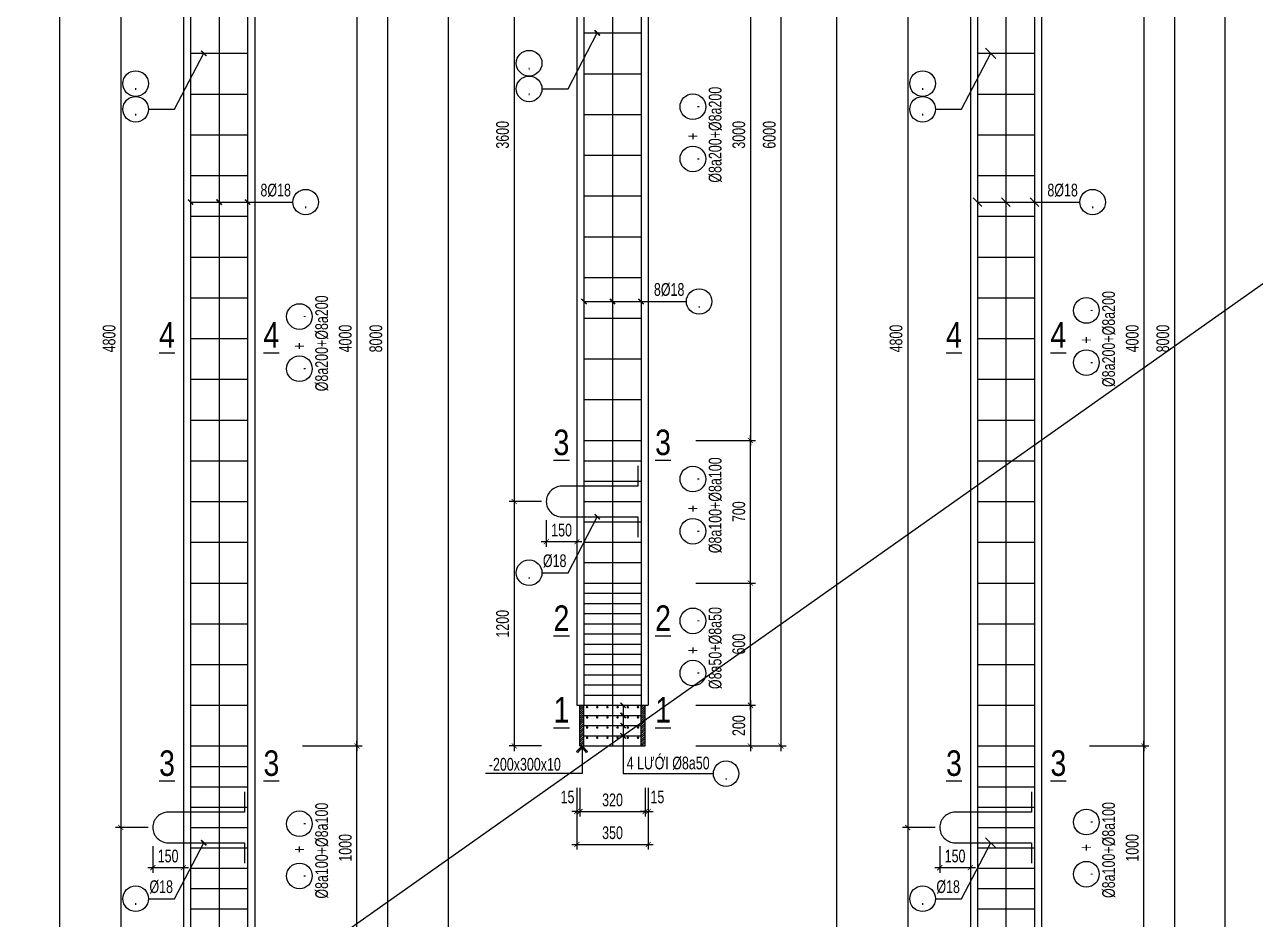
# Model space of a CAD drawing. Extents: x -24357 to 91799, y -17201 to -2351.
# Drawn here: x 54520 to 60561, y -11265 to -6873 of the extents above; entities that cross this region are included whole.
import ezdxf
from ezdxf.enums import TextEntityAlignment as Align

# ---------------------------------------------------------------- set-up
doc = ezdxf.new("R2010")
doc.units = 0
doc.header["$LTSCALE"] = 500
doc.header["$MEASUREMENT"] = 0
doc.header["$PDMODE"] = 3
doc.layers.get('0').update_dxf_attribs({"linetype": 'CONTINUOUS'})
doc.layers.get('DEFPOINTS').update_dxf_attribs({"linetype": 'CONTINUOUS'})
for name, color, linetype in [('CDC.02.DIM', 1, 'CONTINUOUS'), ('CDC.03.BORDER', 3, 'CONTINUOUS'), ('CDC.05.STEEL', 4, 'CONTINUOUS'), ('CDC.06.TEXT', 2, 'CONTINUOUS'), ('CDC.10.HATCH', 251, 'CONTINUOUS'), ('CDC.11.NOTE', 8, 'CONTINUOUS'), ('CDC.15.NOPLOT', 87, 'CONTINUOUS')]:
    doc.layers.add(name, color=color, linetype=linetype)
doc.layers.add('KCS_Plotter', color=11, linetype='CONTINUOUS', plot=False)
doc.styles.add('ARIAL', font='arial.ttf', dxfattribs={"width": 0.7})
doc.dimstyles.new('DIM25', dxfattribs={"dimscale": 25, "dimtxt": 2.5, "dimasz": 1, "dimexe": 1, "dimexo": 0, "dimgap": 1, "dimtad": 1, "dimdec": 0, "dimzin": 0, "dimdsep": 46, "dimtxsty": 'ARIAL', "dimblk": 'ARCHTICK', "dimcen": 0, "dimdle": 1, "dimclrd": 1, "dimclre": 1, "dimclrt": 2, "dimadec": 0, "dimazin": 0, "dimtfac": 1, "dimtdec": 0, "dimtix": 1, "dimtmove": 2, "dimatfit": 3, "dimldrblk": 'ARCHTICK', "dimfxl": 1, "dimtolj": 1, "dimtzin": 0, "dimarcsym": 0})

# ---------------------------------------------------------------- blocks, each defined once
blk = doc.blocks.new('_ArchTick')
at = {"color": 0, "linetype": 'ByBlock', "const_width": 0.15}
blk.add_lwpolyline([(-0.5, -0.5), (0.5, 0.5)], dxfattribs=at)
blk = doc.blocks.new('*D256')
at = {"layer": 'CDC.02.DIM', "color": 1, "lineweight": -2, "transparency": 16777216}
for p, q in [((60013.9, -11439.2), (60013.9, -10389.2)), ((59746.6, -10414.2), (60038.9, -10414.2)), ((59746.6, -11414.2), (60038.9, -11414.2))]:
    blk.add_line(p, q, dxfattribs=at)
at = {"layer": 'DEFPOINTS', "color": 0, "transparency": 16777216}
for p in [(59746.6, -10414.2), (60013.9, -10414.2), (59746.6, -11414.2)]:
    blk.add_point(p, dxfattribs=at)
at = {"layer": 'CDC.02.DIM', "color": 1, "lineweight": -2, "transparency": 16777216, "xscale": 25, "yscale": 25, "zscale": 25}
for p, rotation in [((60013.9, -10414.2), 90), ((60013.9, -11414.2), 270)]:
    blk.add_blockref('_ArchTick', p, dxfattribs=dict(at, rotation=rotation))
at = {"layer": 'CDC.02.DIM', "color": 2, "transparency": 16777216, "insert": (59957, -10914.2), "char_height": 62.5, "attachment_point": 5, "rotation": 90, "style": 'ARIAL'}
blk.add_mtext('\\A1;1000', dxfattribs=at)
blk = doc.blocks.new('*D257')
at = {"layer": 'CDC.02.DIM', "color": 1, "lineweight": -2, "transparency": 16777216}
for p, q in [((60013.9, -6389.2), (60013.9, -10439.2)), ((59746.6, -6414.2), (60038.9, -6414.2)), ((59746.6, -10414.2), (60038.9, -10414.2))]:
    blk.add_line(p, q, dxfattribs=at)
at = {"layer": 'DEFPOINTS', "color": 0, "transparency": 16777216}
for p in [(59746.6, -6414.2), (59746.6, -10414.2), (60013.9, -10414.2)]:
    blk.add_point(p, dxfattribs=at)
at = {"layer": 'CDC.02.DIM', "color": 1, "lineweight": -2, "transparency": 16777216, "xscale": 25, "yscale": 25, "zscale": 25}
for p, rotation in [((60013.9, -6414.2), 90), ((60013.9, -10414.2), 270)]:
    blk.add_blockref('_ArchTick', p, dxfattribs=dict(at, rotation=rotation))
at = {"layer": 'CDC.02.DIM', "color": 2, "transparency": 16777216, "insert": (59957, -8414.2), "char_height": 62.5, "attachment_point": 5, "rotation": 90, "style": 'ARIAL'}
blk.add_mtext('\\A1;4000', dxfattribs=at)
blk = doc.blocks.new('*D258')
at = {"layer": 'CDC.02.DIM', "color": 1, "lineweight": -2, "transparency": 16777216}
for p, q in [((60163.8, -4389.2), (60163.8, -12439.2)), ((59746.6, -4414.2), (60188.8, -4414.2)), ((59746.6, -12414.2), (60188.8, -12414.2))]:
    blk.add_line(p, q, dxfattribs=at)
at = {"layer": 'DEFPOINTS', "color": 0, "transparency": 16777216}
for p in [(59746.6, -4414.2), (59746.6, -12414.2), (60163.8, -12414.2)]:
    blk.add_point(p, dxfattribs=at)
at = {"layer": 'CDC.02.DIM', "color": 1, "lineweight": -2, "transparency": 16777216, "xscale": 25, "yscale": 25, "zscale": 25}
for p, rotation in [((60163.8, -4414.2), 90), ((60163.8, -12414.2), 270)]:
    blk.add_blockref('_ArchTick', p, dxfattribs=dict(at, rotation=rotation))
at = {"layer": 'CDC.02.DIM', "color": 2, "transparency": 16777216, "insert": (60106.9, -8414.2), "char_height": 62.5, "attachment_point": 5, "rotation": 90, "style": 'ARIAL'}
blk.add_mtext('\\A1;8000', dxfattribs=at)
blk = doc.blocks.new('*D260')
at = {"layer": 'CDC.02.DIM', "color": 1, "lineweight": -2, "transparency": 16777216}
for p, q in [((58988.8, -6014.2), (58829.5, -6014.2)), ((58854.5, -5989.2), (58854.5, -10839.2)), ((58988.8, -10814.2), (58829.5, -10814.2))]:
    blk.add_line(p, q, dxfattribs=at)
at = {"layer": 'DEFPOINTS', "color": 0, "transparency": 16777216}
for p in [(58988.8, -6014.2), (58854.5, -10814.2), (58988.8, -10814.2)]:
    blk.add_point(p, dxfattribs=at)
at = {"layer": 'CDC.02.DIM', "color": 1, "lineweight": -2, "transparency": 16777216, "xscale": 25, "yscale": 25, "zscale": 25}
for p, rotation in [((58854.5, -6014.2), 90), ((58854.5, -10814.2), 270)]:
    blk.add_blockref('_ArchTick', p, dxfattribs=dict(at, rotation=rotation))
at = {"layer": 'CDC.02.DIM', "color": 2, "transparency": 16777216, "insert": (58797.6, -8414.2), "char_height": 62.5, "attachment_point": 5, "rotation": 90, "style": 'ARIAL'}
blk.add_mtext('\\A1;4800', dxfattribs=at)
blk = doc.blocks.new('*D261')
at = {"layer": 'CDC.02.DIM', "color": 1, "lineweight": -2, "transparency": 16777216}
for p, q in [((58854.5, -10789.2), (58854.5, -12439.2)), ((58988.8, -10814.2), (58829.5, -10814.2)), ((58988.8, -12414.2), (58829.5, -12414.2))]:
    blk.add_line(p, q, dxfattribs=at)
at = {"layer": 'DEFPOINTS', "color": 0, "transparency": 16777216}
for p in [(58988.8, -10814.2), (58854.5, -12414.2), (58988.8, -12414.2)]:
    blk.add_point(p, dxfattribs=at)
at = {"layer": 'CDC.02.DIM', "color": 1, "lineweight": -2, "transparency": 16777216, "xscale": 25, "yscale": 25, "zscale": 25}
for p, rotation in [((58854.5, -10814.2), 90), ((58854.5, -12414.2), 270)]:
    blk.add_blockref('_ArchTick', p, dxfattribs=dict(at, rotation=rotation))
at = {"layer": 'CDC.02.DIM', "color": 2, "transparency": 16777216, "insert": (58797.6, -11614.2), "char_height": 62.5, "attachment_point": 5, "rotation": 90, "style": 'ARIAL'}
blk.add_mtext('\\A1;1600', dxfattribs=at)
blk = doc.blocks.new('*D248')
at = {"layer": 'CDC.02.DIM', "color": 1, "lineweight": -2, "transparency": 16777216}
for p, q in [((56151.4, -11439.2), (56151.4, -10389.2)), ((55884.2, -10414.2), (56176.4, -10414.2)), ((55884.2, -11414.2), (56176.4, -11414.2))]:
    blk.add_line(p, q, dxfattribs=at)
at = {"layer": 'DEFPOINTS', "color": 0, "transparency": 16777216}
for p in [(55884.2, -10414.2), (56151.4, -10414.2), (55884.2, -11414.2)]:
    blk.add_point(p, dxfattribs=at)
at = {"layer": 'CDC.02.DIM', "color": 1, "lineweight": -2, "transparency": 16777216, "xscale": 25, "yscale": 25, "zscale": 25}
for p, rotation in [((56151.4, -10414.2), 90), ((56151.4, -11414.2), 270)]:
    blk.add_blockref('_ArchTick', p, dxfattribs=dict(at, rotation=rotation))
at = {"layer": 'CDC.02.DIM', "color": 2, "transparency": 16777216, "insert": (56094.5, -10914.2), "char_height": 62.5, "attachment_point": 5, "rotation": 90, "style": 'ARIAL'}
blk.add_mtext('\\A1;1000', dxfattribs=at)
blk = doc.blocks.new('*D250')
at = {"layer": 'CDC.02.DIM', "color": 1, "lineweight": -2, "transparency": 16777216}
for p, q in [((56151.4, -6389.2), (56151.4, -10439.2)), ((55884.2, -6414.2), (56176.4, -6414.2)), ((55884.2, -10414.2), (56176.4, -10414.2))]:
    blk.add_line(p, q, dxfattribs=at)
at = {"layer": 'DEFPOINTS', "color": 0, "transparency": 16777216}
for p in [(55884.2, -6414.2), (55884.2, -10414.2), (56151.4, -10414.2)]:
    blk.add_point(p, dxfattribs=at)
at = {"layer": 'CDC.02.DIM', "color": 1, "lineweight": -2, "transparency": 16777216, "xscale": 25, "yscale": 25, "zscale": 25}
for p, rotation in [((56151.4, -6414.2), 90), ((56151.4, -10414.2), 270)]:
    blk.add_blockref('_ArchTick', p, dxfattribs=dict(at, rotation=rotation))
at = {"layer": 'CDC.02.DIM', "color": 2, "transparency": 16777216, "insert": (56094.5, -8414.2), "char_height": 62.5, "attachment_point": 5, "rotation": 90, "style": 'ARIAL'}
blk.add_mtext('\\A1;4000', dxfattribs=at)
blk = doc.blocks.new('*D251')
at = {"layer": 'CDC.02.DIM', "color": 1, "lineweight": -2, "transparency": 16777216}
for p, q in [((56301.3, -4389.2), (56301.3, -12439.2)), ((55884.2, -4414.2), (56326.3, -4414.2)), ((55884.2, -12414.2), (56326.3, -12414.2))]:
    blk.add_line(p, q, dxfattribs=at)
at = {"layer": 'DEFPOINTS', "color": 0, "transparency": 16777216}
for p in [(55884.2, -4414.2), (55884.2, -12414.2), (56301.3, -12414.2)]:
    blk.add_point(p, dxfattribs=at)
at = {"layer": 'CDC.02.DIM', "color": 1, "lineweight": -2, "transparency": 16777216, "xscale": 25, "yscale": 25, "zscale": 25}
for p, rotation in [((56301.3, -4414.2), 90), ((56301.3, -12414.2), 270)]:
    blk.add_blockref('_ArchTick', p, dxfattribs=dict(at, rotation=rotation))
at = {"layer": 'CDC.02.DIM', "color": 2, "transparency": 16777216, "insert": (56244.4, -8414.2), "char_height": 62.5, "attachment_point": 5, "rotation": 90, "style": 'ARIAL'}
blk.add_mtext('\\A1;8000', dxfattribs=at)
blk = doc.blocks.new('*D229')
at = {"layer": 'CDC.02.DIM', "color": 1, "lineweight": -2, "transparency": 16777216}
for p, q in [((55126.3, -6014.2), (54967.1, -6014.2)), ((54992.1, -5989.2), (54992.1, -10839.2)), ((55126.3, -10814.2), (54967.1, -10814.2))]:
    blk.add_line(p, q, dxfattribs=at)
at = {"layer": 'DEFPOINTS', "color": 0, "transparency": 16777216}
for p in [(55126.3, -6014.2), (54992.1, -10814.2), (55126.3, -10814.2)]:
    blk.add_point(p, dxfattribs=at)
at = {"layer": 'CDC.02.DIM', "color": 1, "lineweight": -2, "transparency": 16777216, "xscale": 25, "yscale": 25, "zscale": 25}
for p, rotation in [((54992.1, -6014.2), 90), ((54992.1, -10814.2), 270)]:
    blk.add_blockref('_ArchTick', p, dxfattribs=dict(at, rotation=rotation))
at = {"layer": 'CDC.02.DIM', "color": 2, "transparency": 16777216, "insert": (54935.2, -8414.2), "char_height": 62.5, "attachment_point": 5, "rotation": 90, "style": 'ARIAL'}
blk.add_mtext('\\A1;4800', dxfattribs=at)
blk = doc.blocks.new('*D230')
at = {"layer": 'CDC.02.DIM', "color": 1, "lineweight": -2, "transparency": 16777216}
for p, q in [((54992.1, -10789.2), (54992.1, -12439.2)), ((55126.3, -10814.2), (54967.1, -10814.2)), ((55126.3, -12414.2), (54967.1, -12414.2))]:
    blk.add_line(p, q, dxfattribs=at)
at = {"layer": 'DEFPOINTS', "color": 0, "transparency": 16777216}
for p in [(55126.3, -10814.2), (54992.1, -12414.2), (55126.3, -12414.2)]:
    blk.add_point(p, dxfattribs=at)
at = {"layer": 'CDC.02.DIM', "color": 1, "lineweight": -2, "transparency": 16777216, "xscale": 25, "yscale": 25, "zscale": 25}
for p, rotation in [((54992.1, -10814.2), 90), ((54992.1, -12414.2), 270)]:
    blk.add_blockref('_ArchTick', p, dxfattribs=dict(at, rotation=rotation))
at = {"layer": 'CDC.02.DIM', "color": 2, "transparency": 16777216, "insert": (54935.2, -11614.2), "char_height": 62.5, "attachment_point": 5, "rotation": 90, "style": 'ARIAL'}
blk.add_mtext('\\A1;1600', dxfattribs=at)
blk = doc.blocks.new('*D234')
at = {"layer": 'CDC.02.DIM', "color": 1, "lineweight": -2, "transparency": 16777216}
for p, q in [((58082.7, -10189.2), (58082.7, -10439.2)), ((57815.4, -10214.2), (58107.7, -10214.2)), ((57815.4, -10414.2), (58107.7, -10414.2))]:
    blk.add_line(p, q, dxfattribs=at)
at = {"layer": 'DEFPOINTS', "color": 0, "transparency": 16777216}
for p in [(57815.4, -10214.2), (57815.4, -10414.2), (58082.7, -10414.2)]:
    blk.add_point(p, dxfattribs=at)
at = {"layer": 'CDC.02.DIM', "color": 1, "lineweight": -2, "transparency": 16777216, "xscale": 25, "yscale": 25, "zscale": 25}
for p, rotation in [((58082.7, -10214.2), 90), ((58082.7, -10414.2), 270)]:
    blk.add_blockref('_ArchTick', p, dxfattribs=dict(at, rotation=rotation))
at = {"layer": 'CDC.02.DIM', "color": 2, "transparency": 16777216, "insert": (58025.7, -10314.2), "char_height": 62.5, "attachment_point": 5, "rotation": 90, "style": 'ARIAL'}
blk.add_mtext('\\A1;200', dxfattribs=at)
blk = doc.blocks.new('*D235')
at = {"layer": 'CDC.02.DIM', "color": 1, "lineweight": -2, "transparency": 16777216}
for p, q in [((57815.4, -5914.2), (58107.7, -5914.2)), ((58082.7, -5889.2), (58082.7, -8939.2)), ((57815.4, -8914.2), (58107.7, -8914.2))]:
    blk.add_line(p, q, dxfattribs=at)
at = {"layer": 'DEFPOINTS', "color": 0, "transparency": 16777216}
for p in [(57815.4, -5914.2), (57815.4, -8914.2), (58082.7, -8914.2)]:
    blk.add_point(p, dxfattribs=at)
at = {"layer": 'CDC.02.DIM', "color": 1, "lineweight": -2, "transparency": 16777216, "xscale": 25, "yscale": 25, "zscale": 25}
for p, rotation in [((58082.7, -5914.2), 90), ((58082.7, -8914.2), 270)]:
    blk.add_blockref('_ArchTick', p, dxfattribs=dict(at, rotation=rotation))
at = {"layer": 'CDC.02.DIM', "color": 2, "transparency": 16777216, "insert": (58025.7, -7414.2), "char_height": 62.5, "attachment_point": 5, "rotation": 90, "style": 'ARIAL'}
blk.add_mtext('\\A1;3000', dxfattribs=at)
blk = doc.blocks.new('*D236')
at = {"layer": 'CDC.02.DIM', "color": 1, "lineweight": -2, "transparency": 16777216}
for p, q in [((58232.6, -4389.2), (58232.6, -10439.2)), ((57815.4, -4414.2), (58257.6, -4414.2)), ((57815.4, -10414.2), (58257.6, -10414.2))]:
    blk.add_line(p, q, dxfattribs=at)
at = {"layer": 'DEFPOINTS', "color": 0, "transparency": 16777216}
for p in [(57815.4, -4414.2), (57815.4, -10414.2), (58232.6, -10414.2)]:
    blk.add_point(p, dxfattribs=at)
at = {"layer": 'CDC.02.DIM', "color": 1, "lineweight": -2, "transparency": 16777216, "xscale": 25, "yscale": 25, "zscale": 25}
for p, rotation in [((58232.6, -4414.2), 90), ((58232.6, -10414.2), 270)]:
    blk.add_blockref('_ArchTick', p, dxfattribs=dict(at, rotation=rotation))
at = {"layer": 'CDC.02.DIM', "color": 2, "transparency": 16777216, "insert": (58175.7, -7414.2), "char_height": 62.5, "attachment_point": 5, "rotation": 90, "style": 'ARIAL'}
blk.add_mtext('\\A1;6000', dxfattribs=at)
blk = doc.blocks.new('*D237')
at = {"layer": 'CDC.02.DIM', "color": 1, "lineweight": -2, "transparency": 16777216}
for p, q in [((57230.9, -10620.3), (57230.9, -10761.1)), ((57245.9, -10620.3), (57245.9, -10761.1)), ((57230.9, -10736.1), (57205.9, -10736.1)), ((57230.9, -10736.1), (57245.9, -10736.1)), ((57245.9, -10736.1), (57270.9, -10736.1))]:
    blk.add_line(p, q, dxfattribs=at)
at = {"layer": 'DEFPOINTS', "color": 0, "transparency": 16777216}
for p in [(57230.9, -10620.3), (57245.9, -10620.3), (57245.9, -10736.1)]:
    blk.add_point(p, dxfattribs=at)
at = {"layer": 'CDC.02.DIM', "color": 1, "lineweight": -2, "transparency": 16777216, "xscale": 25, "yscale": 25, "zscale": 25}
blk.add_blockref('_ArchTick', (57230.9, -10736.1), dxfattribs=at)
at = {"layer": 'CDC.02.DIM', "color": 1, "lineweight": -2, "transparency": 16777216, "xscale": 25, "yscale": 25, "zscale": 25, "rotation": 180}
blk.add_blockref('_ArchTick', (57245.9, -10736.1), dxfattribs=at)
at = {"layer": 'CDC.02.DIM', "color": 2, "transparency": 16777216, "insert": (57185, -10664.6), "char_height": 62.5, "attachment_point": 5, "style": 'ARIAL'}
blk.add_mtext('\\A1;15', dxfattribs=at)
blk = doc.blocks.new('*D238')
at = {"layer": 'CDC.02.DIM', "color": 1, "lineweight": -2, "transparency": 16777216}
for p, q in [((57245.9, -10620.3), (57245.9, -10761.1)), ((57565.9, -10620.3), (57565.9, -10761.1)), ((57220.9, -10736.1), (57590.9, -10736.1))]:
    blk.add_line(p, q, dxfattribs=at)
at = {"layer": 'DEFPOINTS', "color": 0, "transparency": 16777216}
for p in [(57245.9, -10620.3), (57565.9, -10620.3), (57565.9, -10736.1)]:
    blk.add_point(p, dxfattribs=at)
at = {"layer": 'CDC.02.DIM', "color": 1, "lineweight": -2, "transparency": 16777216, "xscale": 25, "yscale": 25, "zscale": 25, "rotation": 180}
blk.add_blockref('_ArchTick', (57245.9, -10736.1), dxfattribs=at)
at = {"layer": 'CDC.02.DIM', "color": 1, "lineweight": -2, "transparency": 16777216, "xscale": 25, "yscale": 25, "zscale": 25}
blk.add_blockref('_ArchTick', (57565.9, -10736.1), dxfattribs=at)
at = {"layer": 'CDC.02.DIM', "color": 2, "transparency": 16777216, "insert": (57405.9, -10679.2), "char_height": 62.5, "attachment_point": 5, "style": 'ARIAL'}
blk.add_mtext('\\A1;320', dxfattribs=at)
blk = doc.blocks.new('*D239')
at = {"layer": 'CDC.02.DIM', "color": 1, "lineweight": -2, "transparency": 16777216}
for p, q in [((57565.9, -10620.3), (57565.9, -10761.1)), ((57580.9, -10620.3), (57580.9, -10761.1)), ((57565.9, -10736.1), (57540.9, -10736.1)), ((57565.9, -10736.1), (57580.9, -10736.1)), ((57580.9, -10736.1), (57605.9, -10736.1))]:
    blk.add_line(p, q, dxfattribs=at)
at = {"layer": 'DEFPOINTS', "color": 0, "transparency": 16777216}
for p in [(57565.9, -10620.3), (57580.9, -10620.3), (57580.9, -10736.1)]:
    blk.add_point(p, dxfattribs=at)
at = {"layer": 'CDC.02.DIM', "color": 1, "lineweight": -2, "transparency": 16777216, "xscale": 25, "yscale": 25, "zscale": 25}
blk.add_blockref('_ArchTick', (57565.9, -10736.1), dxfattribs=at)
at = {"layer": 'CDC.02.DIM', "color": 1, "lineweight": -2, "transparency": 16777216, "xscale": 25, "yscale": 25, "zscale": 25, "rotation": 180}
blk.add_blockref('_ArchTick', (57580.9, -10736.1), dxfattribs=at)
at = {"layer": 'CDC.02.DIM', "color": 2, "transparency": 16777216, "insert": (57626.1, -10664.6), "char_height": 62.5, "attachment_point": 5, "style": 'ARIAL'}
blk.add_mtext('\\A1;15', dxfattribs=at)
blk = doc.blocks.new('*D240')
at = {"layer": 'CDC.02.DIM', "color": 1, "lineweight": -2, "transparency": 16777216}
for p, q in [((57230.9, -10620.3), (57230.9, -10922.3)), ((57580.9, -10620.3), (57580.9, -10922.3)), ((57205.9, -10897.3), (57605.9, -10897.3))]:
    blk.add_line(p, q, dxfattribs=at)
at = {"layer": 'DEFPOINTS', "color": 0, "transparency": 16777216}
for p in [(57230.9, -10620.3), (57580.9, -10620.3), (57580.9, -10897.3)]:
    blk.add_point(p, dxfattribs=at)
at = {"layer": 'CDC.02.DIM', "color": 1, "lineweight": -2, "transparency": 16777216, "xscale": 25, "yscale": 25, "zscale": 25, "rotation": 180}
blk.add_blockref('_ArchTick', (57230.9, -10897.3), dxfattribs=at)
at = {"layer": 'CDC.02.DIM', "color": 1, "lineweight": -2, "transparency": 16777216, "xscale": 25, "yscale": 25, "zscale": 25}
blk.add_blockref('_ArchTick', (57580.9, -10897.3), dxfattribs=at)
at = {"layer": 'CDC.02.DIM', "color": 2, "transparency": 16777216, "insert": (57405.9, -10840.3), "char_height": 62.5, "attachment_point": 5, "style": 'ARIAL'}
blk.add_mtext('\\A1;350', dxfattribs=at)
blk = doc.blocks.new('*D242')
at = {"layer": 'CDC.02.DIM', "color": 1, "lineweight": -2, "transparency": 16777216}
for p, q in [((57057.5, -5614.2), (56898.3, -5614.2)), ((56923.3, -5589.2), (56923.3, -9239.2)), ((57057.5, -9214.2), (56898.3, -9214.2))]:
    blk.add_line(p, q, dxfattribs=at)
at = {"layer": 'DEFPOINTS', "color": 0, "transparency": 16777216}
for p in [(57057.5, -5614.2), (56923.3, -9214.2), (57057.5, -9214.2)]:
    blk.add_point(p, dxfattribs=at)
at = {"layer": 'CDC.02.DIM', "color": 1, "lineweight": -2, "transparency": 16777216, "xscale": 25, "yscale": 25, "zscale": 25}
for p, rotation in [((56923.3, -5614.2), 90), ((56923.3, -9214.2), 270)]:
    blk.add_blockref('_ArchTick', p, dxfattribs=dict(at, rotation=rotation))
at = {"layer": 'CDC.02.DIM', "color": 2, "transparency": 16777216, "insert": (56866.4, -7414.2), "char_height": 62.5, "attachment_point": 5, "rotation": 90, "style": 'ARIAL'}
blk.add_mtext('\\A1;3600', dxfattribs=at)
blk = doc.blocks.new('*D243')
at = {"layer": 'CDC.02.DIM', "color": 1, "lineweight": -2, "transparency": 16777216}
for p, q in [((57057.5, -9214.2), (56898.3, -9214.2)), ((56923.3, -9189.2), (56923.3, -10439.2)), ((57057.5, -10414.2), (56898.3, -10414.2))]:
    blk.add_line(p, q, dxfattribs=at)
at = {"layer": 'DEFPOINTS', "color": 0, "transparency": 16777216}
for p in [(57057.5, -9214.2), (56923.3, -10414.2), (57057.5, -10414.2)]:
    blk.add_point(p, dxfattribs=at)
at = {"layer": 'CDC.02.DIM', "color": 1, "lineweight": -2, "transparency": 16777216, "xscale": 25, "yscale": 25, "zscale": 25}
for p, rotation in [((56923.3, -9214.2), 90), ((56923.3, -10414.2), 270)]:
    blk.add_blockref('_ArchTick', p, dxfattribs=dict(at, rotation=rotation))
at = {"layer": 'CDC.02.DIM', "color": 2, "transparency": 16777216, "insert": (56866.4, -9814.2), "char_height": 62.5, "attachment_point": 5, "rotation": 90, "style": 'ARIAL'}
blk.add_mtext('\\A1;1200', dxfattribs=at)
blk = doc.blocks.new('*D222')
at = {"layer": 'CDC.02.DIM', "color": 1, "lineweight": -2, "transparency": 16777216}
for p, q in [((58082.7, -10239.2), (58082.7, -9589.2)), ((57815.4, -9614.2), (58107.7, -9614.2)), ((57815.4, -10214.2), (58107.7, -10214.2))]:
    blk.add_line(p, q, dxfattribs=at)
at = {"layer": 'DEFPOINTS', "color": 0, "transparency": 16777216}
for p in [(57815.4, -9614.2), (58082.7, -9614.2), (57815.4, -10214.2)]:
    blk.add_point(p, dxfattribs=at)
at = {"layer": 'CDC.02.DIM', "color": 1, "lineweight": -2, "transparency": 16777216, "xscale": 25, "yscale": 25, "zscale": 25}
for p, rotation in [((58082.7, -9614.2), 90), ((58082.7, -10214.2), 270)]:
    blk.add_blockref('_ArchTick', p, dxfattribs=dict(at, rotation=rotation))
at = {"layer": 'CDC.02.DIM', "color": 2, "transparency": 16777216, "insert": (58025.7, -9914.2), "char_height": 62.5, "attachment_point": 5, "rotation": 90, "style": 'ARIAL'}
blk.add_mtext('\\A1;600', dxfattribs=at)
blk = doc.blocks.new('*D223')
at = {"layer": 'CDC.02.DIM', "color": 1, "lineweight": -2, "transparency": 16777216}
for p, q in [((57815.4, -8914.2), (58107.7, -8914.2)), ((58082.7, -9639.2), (58082.7, -8889.2)), ((57815.4, -9614.2), (58107.7, -9614.2))]:
    blk.add_line(p, q, dxfattribs=at)
at = {"layer": 'DEFPOINTS', "color": 0, "transparency": 16777216}
for p in [(57815.4, -8914.2), (58082.7, -8914.2), (57815.4, -9614.2)]:
    blk.add_point(p, dxfattribs=at)
at = {"layer": 'CDC.02.DIM', "color": 1, "lineweight": -2, "transparency": 16777216, "xscale": 25, "yscale": 25, "zscale": 25}
for p, rotation in [((58082.7, -8914.2), 90), ((58082.7, -9614.2), 270)]:
    blk.add_blockref('_ArchTick', p, dxfattribs=dict(at, rotation=rotation))
at = {"layer": 'CDC.02.DIM', "color": 2, "transparency": 16777216, "insert": (58025.7, -9264.2), "char_height": 62.5, "attachment_point": 5, "rotation": 90, "style": 'ARIAL'}
blk.add_mtext('\\A1;700', dxfattribs=at)
blk = doc.blocks.new('*D641')
at = {"layer": 'CDC.15.NOPLOT', "color": 1, "lineweight": -2, "transparency": 16777216}
for p, q in [((59012.1, -10906.4), (59012.1, -11036.6)), ((59162.1, -10906.4), (59162.1, -11036.6)), ((59187.1, -11011.6), (58987.1, -11011.6))]:
    blk.add_line(p, q, dxfattribs=at)
at = {"layer": 'DEFPOINTS', "color": 0, "transparency": 16777216}
for p in [(59012.1, -10906.4), (59162.1, -10906.4), (59012.1, -11011.6)]:
    blk.add_point(p, dxfattribs=at)
at = {"layer": 'CDC.15.NOPLOT', "color": 1, "lineweight": -2, "transparency": 16777216, "xscale": 25, "yscale": 25, "zscale": 25, "rotation": 180}
blk.add_blockref('_ArchTick', (59012.1, -11011.6), dxfattribs=at)
at = {"layer": 'CDC.15.NOPLOT', "color": 1, "lineweight": -2, "transparency": 16777216, "xscale": 25, "yscale": 25, "zscale": 25}
blk.add_blockref('_ArchTick', (59162.1, -11011.6), dxfattribs=at)
at = {"layer": 'CDC.15.NOPLOT', "color": 2, "transparency": 16777216, "insert": (59087.1, -10954.7), "char_height": 62.5, "attachment_point": 5, "style": 'ARIAL'}
blk.add_mtext('\\A1;150', dxfattribs=at)
blk = doc.blocks.new('*D642')
at = {"layer": 'CDC.15.NOPLOT', "color": 1, "lineweight": -2, "transparency": 16777216}
for p, q in [((57080.9, -9306.4), (57080.9, -9436.6)), ((57230.9, -9306.4), (57230.9, -9436.6)), ((57255.9, -9411.6), (57055.9, -9411.6))]:
    blk.add_line(p, q, dxfattribs=at)
at = {"layer": 'DEFPOINTS', "color": 0, "transparency": 16777216}
for p in [(57080.9, -9306.4), (57230.9, -9306.4), (57080.9, -9411.6)]:
    blk.add_point(p, dxfattribs=at)
at = {"layer": 'CDC.15.NOPLOT', "color": 1, "lineweight": -2, "transparency": 16777216, "xscale": 25, "yscale": 25, "zscale": 25, "rotation": 180}
blk.add_blockref('_ArchTick', (57080.9, -9411.6), dxfattribs=at)
at = {"layer": 'CDC.15.NOPLOT', "color": 1, "lineweight": -2, "transparency": 16777216, "xscale": 25, "yscale": 25, "zscale": 25}
blk.add_blockref('_ArchTick', (57230.9, -9411.6), dxfattribs=at)
at = {"layer": 'CDC.15.NOPLOT', "color": 2, "transparency": 16777216, "insert": (57155.9, -9354.7), "char_height": 62.5, "attachment_point": 5, "style": 'ARIAL'}
blk.add_mtext('\\A1;150', dxfattribs=at)
blk = doc.blocks.new('*D643')
at = {"layer": 'CDC.15.NOPLOT', "color": 1, "lineweight": -2, "transparency": 16777216}
for p, q in [((55149.6, -10906.4), (55149.6, -11036.6)), ((55299.6, -10906.4), (55299.6, -11036.6)), ((55324.6, -11011.6), (55124.6, -11011.6))]:
    blk.add_line(p, q, dxfattribs=at)
at = {"layer": 'DEFPOINTS', "color": 0, "transparency": 16777216}
for p in [(55149.6, -10906.4), (55299.6, -10906.4), (55149.6, -11011.6)]:
    blk.add_point(p, dxfattribs=at)
at = {"layer": 'CDC.15.NOPLOT', "color": 1, "lineweight": -2, "transparency": 16777216, "xscale": 25, "yscale": 25, "zscale": 25, "rotation": 180}
blk.add_blockref('_ArchTick', (55149.6, -11011.6), dxfattribs=at)
at = {"layer": 'CDC.15.NOPLOT', "color": 1, "lineweight": -2, "transparency": 16777216, "xscale": 25, "yscale": 25, "zscale": 25}
blk.add_blockref('_ArchTick', (55299.6, -11011.6), dxfattribs=at)
at = {"layer": 'CDC.15.NOPLOT', "color": 2, "transparency": 16777216, "insert": (55224.6, -10954.7), "char_height": 62.5, "attachment_point": 5, "style": 'ARIAL'}
blk.add_mtext('\\A1;150', dxfattribs=at)

msp = doc.modelspace()

# ---------------------------------------------------------------- hatches: boundary and pattern name
at = {"layer": 'CDC.10.HATCH'}
h = msp.add_hatch(dxfattribs=at)
h.set_pattern_fill('ANSI31', color=256, scale=60, style=0)
h.set_pattern_definition([(45, (-59290.599, -159240.184), (-5.30330086, 5.30330086), [])])
h.paths.add_polyline_path([(57265.86, -10214.24), (57245.86, -10214.24), (57245.86, -10414.24), (57265.86, -10414.24)])
h = msp.add_hatch(dxfattribs=at)
h.set_pattern_fill('ANSI31', color=256, scale=60, style=0)
h.set_pattern_definition([(45, (-59340.599, -159240.184), (-5.30330086, 5.30330086), [])])
h.paths.add_polyline_path([(57565.86, -10214.24), (57545.86, -10214.24), (57545.86, -10414.24), (57565.86, -10414.24)])

# ---------------------------------------------------------------- linework, layer by layer
at = {"layer": 'CDC.03.BORDER'}
for p, q in [((56598.68, -3598.9), (56598.68, -13550.39)), ((58504.91, -3598.9), (58504.91, -13550.39)), ((55299.63, -4614.24), (55299.63, -12214.24)), ((55649.63, -4614.24), (55649.63, -12214.24)), ((57230.86, -4614.24), (57230.86, -10214.24)), ((57580.86, -4614.24), (57580.86, -10214.24)), ((59162.09, -4614.24), (59162.09, -12064.24)), ((59512.09, -4614.24), (59512.09, -12064.24)), ((57230.86, -10214.24), (57265.86, -10214.24)), ((57245.86, -10414.24), (57245.86, -10214.24)), ((57265.86, -10414.24), (57265.86, -10214.24)), ((57545.86, -10214.24), (57580.86, -10214.24)), ((57545.86, -10414.24), (57545.86, -10214.24)), ((57565.86, -10414.24), (57565.86, -10214.24)), ((57245.86, -10414.24), (57565.86, -10414.24))]:
    msp.add_line(p, q, dxfattribs=at)
msp.add_lwpolyline([(54692.45, -3138.9), (60411.14, -3138.9), (60411.14, -13550.39), (54692.45, -13550.39)], close=True, dxfattribs=at)
at = {"layer": 'CDC.05.STEEL'}
for p, q in [((55474.63, -4414.24), (55474.63, -12414.24)), ((57405.86, -4414.24), (57405.86, -10414.24)), ((59337.09, -4414.24), (59337.09, -12414.24)), ((55334.63, -4614.24), (55334.63, -12214.24)), ((55614.63, -4614.24), (55614.63, -12214.24)), ((57265.86, -4614.24), (57265.86, -10214.24)), ((57545.86, -4614.24), (57545.86, -10214.24)), ((59197.09, -4614.24), (59197.09, -12056.3)), ((59477.09, -4614.24), (59477.09, -12056.3)), ((57265.86, -6914.24), (57545.86, -6914.24)), ((55334.63, -7014.24), (55614.63, -7014.24)), ((59197.09, -7014.24), (59477.09, -7014.24)), ((57265.86, -7114.24), (57545.86, -7114.24)), ((55334.63, -7214.24), (55614.63, -7214.24)), ((59197.09, -7214.24), (59477.09, -7214.24)), ((57265.86, -7314.24), (57545.86, -7314.24)), ((55334.63, -7414.24), (55614.63, -7414.24)), ((59197.09, -7414.24), (59477.09, -7414.24)), ((57265.86, -7514.24), (57545.86, -7514.24)), ((55334.63, -7614.24), (55614.63, -7614.24)), ((59197.09, -7614.24), (59477.09, -7614.24)), ((57265.86, -7714.24), (57545.86, -7714.24)), ((55334.63, -7814.24), (55614.63, -7814.24)), ((59197.09, -7814.24), (59477.09, -7814.24)), ((57265.86, -7914.24), (57545.86, -7914.24)), ((55334.63, -8014.24), (55614.63, -8014.24)), ((59197.09, -8014.24), (59477.09, -8014.24)), ((57265.86, -8114.24), (57545.86, -8114.24)), ((55334.63, -8214.24), (55614.63, -8214.24)), ((59197.09, -8214.24), (59477.09, -8214.24)), ((57265.86, -8314.24), (57545.86, -8314.24)), ((55334.63, -8414.24), (55614.63, -8414.24)), ((59197.09, -8414.24), (59477.09, -8414.24)), ((57265.86, -8514.24), (57545.86, -8514.24)), ((55334.63, -8614.24), (55614.63, -8614.24)), ((59197.09, -8614.24), (59477.09, -8614.24)), ((57265.86, -8714.24), (57545.86, -8714.24)), ((55334.63, -8814.24), (55614.63, -8814.24)), ((59197.09, -8814.24), (59477.09, -8814.24)), ((57265.86, -8914.24), (57545.86, -8914.24)), ((55334.63, -9014.24), (55614.63, -9014.24)), ((57265.86, -9014.24), (57545.86, -9014.24)), ((59197.09, -9014.24), (59477.09, -9014.24)), ((57265.86, -9114.24), (57545.86, -9114.24)), ((55334.63, -9214.24), (55614.63, -9214.24)), ((57265.86, -9214.24), (57545.86, -9214.24)), ((59197.09, -9214.24), (59477.09, -9214.24)), ((57265.86, -9314.24), (57545.86, -9314.24)), ((55334.63, -9414.24), (55614.63, -9414.24)), ((57265.86, -9414.24), (57545.86, -9414.24)), ((59197.09, -9414.24), (59477.09, -9414.24)), ((57265.86, -9514.24), (57545.86, -9514.24)), ((55334.63, -9614.24), (55614.63, -9614.24)), ((57265.86, -9614.24), (57545.86, -9614.24)), ((57265.86, -9664.24), (57545.86, -9664.24)), ((59197.09, -9614.24), (59477.09, -9614.24)), ((57265.86, -9714.24), (57545.86, -9714.24)), ((57265.86, -9764.24), (57545.86, -9764.24)), ((55334.63, -9814.24), (55614.63, -9814.24)), ((57265.86, -9814.24), (57545.86, -9814.24)), ((59197.09, -9814.24), (59477.09, -9814.24)), ((57265.86, -9864.24), (57545.86, -9864.24)), ((57265.86, -9914.24), (57545.86, -9914.24)), ((57265.86, -9964.24), (57545.86, -9964.24)), ((55334.63, -10014.24), (55614.63, -10014.24)), ((57265.86, -10014.24), (57545.86, -10014.24)), ((59197.09, -10014.24), (59477.09, -10014.24)), ((57265.86, -10064.24), (57545.86, -10064.24)), ((57265.86, -10114.24), (57545.86, -10114.24)), ((57265.86, -10164.24), (57545.86, -10164.24)), ((55334.63, -10214.24), (55614.63, -10214.24)), ((57260.86, -10214.24), (57550.86, -10214.24)), ((57265.86, -10264.24), (57545.86, -10264.24)), ((59197.09, -10214.24), (59477.09, -10214.24)), ((57265.86, -10314.24), (57545.86, -10314.24)), ((57265.86, -10364.24), (57545.86, -10364.24)), ((55334.63, -10414.24), (55614.63, -10414.24)), ((59197.09, -10414.24), (59477.09, -10414.24)), ((55334.63, -10514.24), (55614.63, -10514.24)), ((59197.09, -10514.24), (59477.09, -10514.24)), ((55334.63, -10614.24), (55614.63, -10614.24)), ((59197.09, -10614.24), (59477.09, -10614.24)), ((55334.63, -10714.24), (55614.63, -10714.24)), ((59197.09, -10714.24), (59477.09, -10714.24)), ((55334.63, -10814.24), (55614.63, -10814.24)), ((59197.09, -10814.24), (59477.09, -10814.24)), ((55334.63, -10914.24), (55614.63, -10914.24)), ((59197.09, -10914.24), (59477.09, -10914.24)), ((55334.63, -11014.24), (55614.63, -11014.24)), ((59197.09, -11014.24), (59477.09, -11014.24)), ((55334.63, -11114.24), (55614.63, -11114.24)), ((59197.09, -11114.24), (59477.09, -11114.24)), ((55334.63, -11214.24), (55614.63, -11214.24)), ((59197.09, -11214.24), (59477.09, -11214.24))]:
    msp.add_line(p, q, dxfattribs=at)
for points in [[(57530.86, -9039.24), (57530.86, -9139.24), (57155.86, -9139.24, 0.4142136), (57080.86, -9214.24), (57080.86, -9214.24, 0.4142136), (57155.86, -9289.24), (57530.86, -9289.24), (57530.86, -9389.24)], [(55599.63, -10639.24), (55599.63, -10739.24), (55224.63, -10739.24, 0.4142136), (55149.63, -10814.24), (55149.63, -10814.24, 0.4142136), (55224.63, -10889.24), (55599.63, -10889.24), (55599.63, -10989.24)], [(59462.09, -10639.24), (59462.09, -10739.24), (59087.09, -10739.24, 0.4142136), (59012.09, -10814.24), (59012.09, -10814.24, 0.4142136), (59087.09, -10889.24), (59462.09, -10889.24), (59462.09, -10989.24)]]:
    msp.add_lwpolyline(points, format="xyb", dxfattribs=at)
at = {"layer": 'CDC.05.STEEL', "const_width": 6}
for points in [[(57280.86, -10226.85, -1), (57280.86, -10220.85, -1)], [(57280.86, -10276.85, -1), (57280.86, -10270.85, -1)], [(57330.86, -10226.85, -1), (57330.86, -10220.85, -1)], [(57330.86, -10276.85, -1), (57330.86, -10270.85, -1)], [(57380.86, -10226.85, -1), (57380.86, -10220.85, -1)], [(57380.86, -10276.85, -1), (57380.86, -10270.85, -1)], [(57430.86, -10226.85, -1), (57430.86, -10220.85, -1)], [(57430.86, -10276.85, -1), (57430.86, -10270.85, -1)], [(57480.86, -10226.85, -1), (57480.86, -10220.85, -1)], [(57480.86, -10276.85, -1), (57480.86, -10270.85, -1)], [(57530.86, -10226.85, -1), (57530.86, -10220.85, -1)], [(57530.86, -10276.85, -1), (57530.86, -10270.85, -1)], [(57280.86, -10326.85, -1), (57280.86, -10320.85, -1)], [(57330.86, -10326.85, -1), (57330.86, -10320.85, -1)], [(57380.86, -10326.85, -1), (57380.86, -10320.85, -1)], [(57430.86, -10326.85, -1), (57430.86, -10320.85, -1)], [(57480.86, -10326.85, -1), (57480.86, -10320.85, -1)], [(57530.86, -10326.85, -1), (57530.86, -10320.85, -1)], [(57280.86, -10376.85, -1), (57280.86, -10370.85, -1)], [(57330.86, -10376.85, -1), (57330.86, -10370.85, -1)], [(57380.86, -10376.85, -1), (57380.86, -10370.85, -1)], [(57430.86, -10376.85, -1), (57430.86, -10370.85, -1)], [(57480.86, -10376.85, -1), (57480.86, -10370.85, -1)], [(57530.86, -10376.85, -1), (57530.86, -10370.85, -1)]]:
    msp.add_lwpolyline(points, format="xyb", close=True, dxfattribs=at)
at = {"layer": 'CDC.06.TEXT'}
for p, q in [((59287.31, -7039.24), (59237.31, -6989.24)), ((59218.34, -7765.74), (59175.84, -7723.24)), ((59358.34, -7765.74), (59315.84, -7723.24)), ((59498.34, -7765.74), (59455.84, -7723.24)), ((59287.31, -10914.24), (59237.31, -10864.24))]:
    msp.add_line(p, q, dxfattribs=at)
at = {"layer": 'CDC.11.NOTE'}
for p, q in [((55334.63, -7744.49), (55837.27, -7744.49)), ((59197.09, -7744.49), (59699.73, -7744.49)), ((57265.86, -8232.43), (57768.5, -8232.43))]:
    msp.add_line(p, q, dxfattribs=at)
for points in [[(57059.51, -7188.87), (57187.62, -7188.87), (57331.08, -6914.24)], [(55128.28, -7288.87), (55256.39, -7288.87), (55399.86, -7014.24)], [(58990.74, -7288.87), (59118.85, -7288.87), (59262.31, -7014.24)], [(57059.51, -9563.87), (57187.62, -9563.87), (57331.08, -9289.24)], [(57457.49, -10214.24), (57457.49, -10549.99), (57900.81, -10549.99)], [(57256.3, -10414.24), (57283.03, -10440.97), (57278.57, -10445.43), (57256.3, -10420.54), (57234.02, -10445.43), (57229.57, -10440.97), (57256.3, -10414.24), (57256.3, -10414.24), (57256.3, -10549.99), (56782.13, -10549.99)], [(55128.28, -11163.87), (55256.39, -11163.87), (55399.86, -10889.24)], [(58990.74, -11163.87), (59118.85, -11163.87), (59262.31, -10889.24)]]:
    msp.add_lwpolyline(points, dxfattribs=at)
at = {"layer": 'CDC.11.NOTE', "const_width": 7.5}
for points in [[(57343.95, -6927.12), (57318.21, -6901.37)], [(55412.73, -7027.12), (55386.98, -7001.37)], [(55347.51, -7757.36), (55321.76, -7731.62)], [(55487.51, -7757.36), (55461.76, -7731.62)], [(55627.51, -7757.36), (55601.76, -7731.62)], [(57278.73, -8245.3), (57252.99, -8219.56)], [(57418.73, -8245.3), (57392.99, -8219.56)], [(57558.73, -8245.3), (57532.99, -8219.56)], [(57343.95, -9302.12), (57318.21, -9276.37)], [(57470.36, -10227.12), (57444.62, -10201.37)], [(57470.36, -10277.12), (57444.62, -10251.37)], [(57470.36, -10327.12), (57444.62, -10301.37)], [(57470.36, -10377.12), (57444.62, -10351.37)], [(55412.73, -10902.12), (55386.98, -10876.37)]]:
    msp.add_lwpolyline(points, dxfattribs=at)
at = {"layer": 'CDC.11.NOTE'}
for centre, radius in [((56996.51, -7062.87), 63), ((55065.28, -7162.87), 63), ((56996.51, -7188.87), 63), ((58927.74, -7162.87), 63), ((55065.28, -7288.87), 63), ((57800.33, -7276.32), 63), ((58927.74, -7288.87), 63), ((57800.33, -7532.52), 63), ((55899.77, -7744.49), 62.5), ((59762.23, -7744.49), 62.5), ((57831, -8232.43), 62.5), ((59731.56, -8276.32), 63), ((55869.1, -8306.09), 63), ((55869.1, -8562.29), 63), ((59731.56, -8532.52), 63), ((57800.33, -9103.97), 63), ((57800.33, -9360.18), 63), ((56996.51, -9563.87), 63), ((57800.33, -9800.19), 63), ((57800.33, -10056.39), 63), ((57963.31, -10549.99), 62.5), ((55869.1, -10795.96), 63), ((59731.56, -10787.52), 63), ((55869.1, -11052.17), 63), ((59731.56, -11043.73), 63), ((55065.28, -11163.87), 63), ((58927.74, -11163.87), 63)]:
    msp.add_circle(centre, radius, dxfattribs=at)
at = {"layer": 'KCS_Plotter'}
msp.add_line((47773.64, -17201.4), (68798.64, -2351.4), dxfattribs=at)

# ---------------------------------------------------------------- texts
at = {"layer": 'CDC.06.TEXT', "style": 'ARIAL', "width": 0.7}
for p in [(56996.51, -7062.87), (55065.28, -7162.87), (58927.74, -7162.87), (56996.51, -7188.87), (55065.28, -7288.87), (58927.74, -7288.87), (55899.77, -7744.49), (59762.23, -7744.49), (57831, -8232.43), (56996.51, -9563.87), (57963.31, -10549.99), (55065.28, -11163.87), (58927.74, -11163.87)]:
    msp.add_text('.', height=62.5, dxfattribs=at).set_placement(p, align=Align.MIDDLE_CENTER)
for s, p in [('%%C8a200+%%C8a200', (57940.6, -7649.02)), ('+', (57830.31, -7439.17)), ('%%C8a200+%%C8a200', (56009.37, -8673.16)), ('%%C8a200+%%C8a200', (59871.83, -8652.03)), ('+', (55899.09, -8468.94)), ('+', (59761.54, -8439.17)), ('%%C8a100+%%C8a100', (57940.6, -9468.04)), ('+', (57830.31, -9266.82)), ('%%C8a50+%%C8a50', (57940.6, -10134.83)), ('+', (57830.31, -9963.04)), ('%%C8a100+%%C8a100', (59871.83, -11160.3)), ('%%C8a100+%%C8a100', (56009.37, -11163.38)), ('+', (55899.09, -10939.62)), ('+', (59761.54, -10931.17))]:
    msp.add_text(s, height=62.5, rotation=90, dxfattribs=at).set_placement(p)
for p in [(57800.33, -7276.32), (57800.33, -7532.52), (59731.56, -8276.32), (55869.1, -8306.09), (55869.1, -8562.29), (59731.56, -8532.52), (57800.33, -9103.97), (57800.33, -9360.18), (57800.33, -9800.19), (57800.33, -10056.39), (55869.1, -10795.96), (59731.56, -10787.52), (55869.1, -11052.17), (59731.56, -11043.73)]:
    msp.add_text('.', height=62.5, rotation=90, dxfattribs=at).set_placement(p, align=Align.MIDDLE_CENTER)
for s, p in [('8%%C18', (55752.6, -7685.33)), ('8%%C18', (59615.05, -7685.33)), ('8%%C18', (57683.82, -8173.26)), ('%%C18', (57122.02, -9504.71)), ('4 LƯỚI %%C8a50', (57678.96, -10490.82)), ('%%C18', (55190.79, -11104.71)), ('%%C18', (59053.24, -11104.71))]:
    msp.add_text(s, height=62.5, dxfattribs=at).set_placement(p, align=Align.MIDDLE)
at = {"layer": 'CDC.06.TEXT', "style": 'ARIAL', "width": 0.8}
for s, p in [('%%U4', (55219.14, -8458.73)), ('%%U4', (55731.58, -8458.73)), ('%%U4', (59081.59, -8458.73)), ('%%U4', (59594.04, -8458.73)), ('%%U3', (57155.19, -8986.31)), ('%%U3', (57653.89, -8986.31)), ('%%U2', (57155.19, -9848.98)), ('%%U2', (57653.89, -9848.98)), ('%%U1', (57155.19, -10299.37)), ('%%U1', (57653.89, -10299.37)), ('%%U3', (55219.14, -10560.94)), ('%%U3', (55731.58, -10560.94)), ('%%U3', (59081.59, -10560.94)), ('%%U3', (59594.04, -10560.94))]:
    msp.add_text(s, height=125, dxfattribs=at).set_placement(p, align=Align.CENTER)
at = {"layer": 'CDC.06.TEXT', "style": 'ARIAL', "width": 0.7}
msp.add_text('-200x300x10', height=62.5, dxfattribs=at).set_placement((56798.74, -10535.41))

# ---------------------------------------------------------------- dimensions: what is measured, and where the dimension line sits
at = {"layer": 'CDC.02.DIM'}
for base, p1, p2, angle, picture, middle in [((56301.35, -12414.24), (55884.17, -4414.24), (55884.17, -12414.24), 90, '*D251', (56244.44, -8414.24)), ((58232.57, -10414.24), (57815.4, -4414.24), (57815.4, -10414.24), 90, '*D236', (58175.66, -7414.24)), ((60163.8, -12414.24), (59746.63, -4414.24), (59746.63, -12414.24), 90, '*D258', (60106.89, -8414.24)), ((56923.32, -9214.24), (57057.54, -5614.24), (57057.54, -9214.24), 90, '*D242', (56866.39, -7414.24)), ((58082.66, -8914.24), (57815.4, -5914.24), (57815.4, -8914.24), 90, '*D235', (58025.72, -7414.24)), ((54992.09, -10814.24), (55126.31, -6014.24), (55126.31, -10814.24), 90, '*D229', (54935.18, -8414.24)), ((58854.55, -10814.24), (58988.76, -6014.24), (58988.76, -10814.24), 90, '*D260', (58797.63, -8414.24)), ((56151.43, -10414.24), (55884.17, -6414.24), (55884.17, -10414.24), 90, '*D250', (56094.52, -8414.24)), ((60013.88, -10414.24), (59746.63, -6414.24), (59746.63, -10414.24), 90, '*D257', (59956.97, -8414.24)), ((58082.66, -8914.24), (57815.4, -9614.24), (57815.4, -8914.24), 270, '*D223', (58025.74, -9264.24)), ((56923.32, -10414.24), (57057.54, -9214.24), (57057.54, -10414.24), 90, '*D243', (56866.41, -9814.24)), ((58082.66, -9614.24), (57815.4, -10214.24), (57815.4, -9614.24), 270, '*D222', (58025.74, -9914.24)), ((58082.66, -10414.24), (57815.4, -10214.24), (57815.4, -10414.24), 270, '*D234', (58025.74, -10314.24)), ((56151.43, -10414.24), (55884.17, -11414.24), (55884.17, -10414.24), 270, '*D248', (56094.52, -10914.24)), ((60013.88, -10414.24), (59746.63, -11414.24), (59746.63, -10414.24), 270, '*D256', (59956.97, -10914.24)), ((54992.09, -12414.24), (55126.31, -10814.24), (55126.31, -12414.24), 90, '*D230', (54935.18, -11614.24)), ((58854.55, -12414.24), (58988.76, -10814.24), (58988.76, -12414.24), 90, '*D261', (58797.63, -11614.24))]:
    dim = msp.add_linear_dim(base=base, p1=p1, p2=p2, angle=angle, dimstyle='DIM25', dxfattribs=at)
    dim.commit()
    dim.dimension.update_dxf_attribs({"geometry": picture, "text_midpoint": middle})
for base, p1, p2, picture, middle in [((57245.86, -10736.13), (57230.86, -10620.32), (57245.86, -10620.32), '*D237', (57185.04, -10664.63)), ((57580.86, -10736.13), (57565.86, -10620.32), (57580.86, -10620.32), '*D239', (57626.12, -10664.63))]:
    dim = msp.add_linear_dim(base=base, p1=p1, p2=p2, dimstyle='DIM25', dxfattribs=at)
    dim.commit()
    dim.dimension.update_dxf_attribs({"geometry": picture, "text_midpoint": middle, "dimtype": 160})
for base, p1, p2, picture, middle in [((57580.86, -10897.26), (57230.86, -10620.32), (57580.86, -10620.32), '*D240', (57405.86, -10840.33)), ((57565.86, -10736.13), (57245.86, -10620.32), (57565.86, -10620.32), '*D238', (57405.86, -10679.2))]:
    dim = msp.add_linear_dim(base=base, p1=p1, p2=p2, dimstyle='DIM25', dxfattribs=at)
    dim.commit()
    dim.dimension.update_dxf_attribs({"geometry": picture, "text_midpoint": middle})
at = {"layer": 'CDC.15.NOPLOT'}
for base, p1, p2, picture, middle in [((57080.86, -9411.63), (57230.86, -9306.39), (57080.86, -9306.39), '*D642', (57155.86, -9354.72)), ((55149.63, -11011.63), (55299.63, -10906.39), (55149.63, -10906.39), '*D643', (55224.63, -10954.72)), ((59012.09, -11011.63), (59162.09, -10906.39), (59012.09, -10906.39), '*D641', (59087.09, -10954.72))]:
    dim = msp.add_linear_dim(base=base, p1=p1, p2=p2, dimstyle='DIM25', dxfattribs=at)
    dim.commit()
    dim.dimension.update_dxf_attribs({"geometry": picture, "text_midpoint": middle})

doc.saveas('drawing.dxf')
